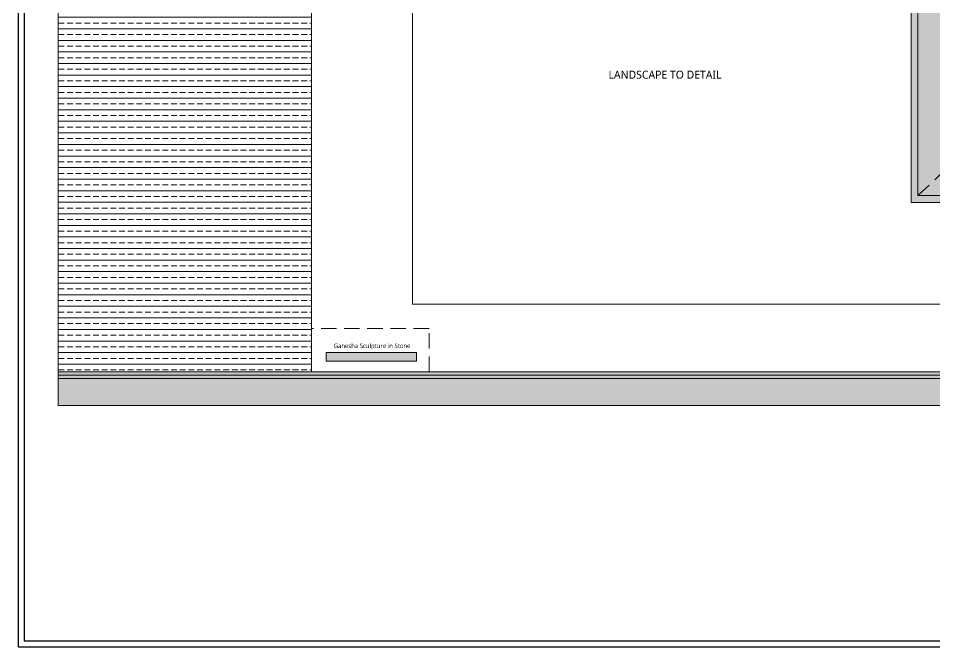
# Model space of a CAD drawing. Header units: millimetres. Extents: x 922141 to 965068, y 34629 to 256118.
# Drawn here: x 924375 to 937958, y 156745 to 166062 of the extents above; entities that cross this region are included whole.
import ezdxf

# ---------------------------------------------------------------- set-up
doc = ezdxf.new("R2010")
doc.units = ezdxf.units.MM
doc.linetypes.add('DASHED', pattern=[19.05, 12.7, -6.35])
doc.layers.get('Defpoints').update_dxf_attribs({"color": 6})
for name, color, linetype, lineweight in [('A-HATCH', 251, 'Continuous', 9), ('HATCH', 8, 'Continuous', 5), ('MCA__ ARREDO', 133, 'Continuous', 5), ('MCA__ FINESTRE', 111, 'Continuous', 5), ('MCA__ LANDSCAPE', 136, 'Continuous', 5), ('MCA__ LAYOUT TESTO', 6, 'Continuous', 5), ('MCA__ SCALE', 154, 'Continuous', 18)]:
    doc.layers.add(name, color=color, linetype=linetype, lineweight=lineweight)
doc.layers.add('TEXT200', color=7, linetype='Continuous')
doc.styles.get("Standard").update_dxf_attribs({"font": 'arial.ttf'})

msp = doc.modelspace()

# ---------------------------------------------------------------- hatches: boundary and pattern name
at = {"layer": 'A-HATCH', "ltscale": 600, "true_color": 0xc7c8ca}
h = msp.add_hatch(dxfattribs=at)
h.set_pattern_fill('AR-SAND', color=9, scale=2)
h.set_pattern_definition([(37.5, (249533.1, -37610.32), (-3.200063, 97.8826475), [0, -77.216, 0, -86.36, 0, -82.55]), (7.5, (249533.1, -37610.32), (89.904657, 143.36502), [0, -41.656, 0, -69.596, 0, -26.67]), (327.5, (249470.614, -37610.32), (158.198474, 0.287437), [0, -25.4, 0, -91.44, 0, -119.38]), (317.5, (249470.61, -37610.32), (152.71129, 44.585865), [0, -12.7, 0, -59.944, 0, -68.58])])
h.paths.add_polyline_path([(953138.13, 163432.69), (953138.13, 167671.69), (950431.39, 167671.69), (950431.39, 163432.69)])
h.paths.add_polyline_path([(937610.39, 168593.42), (937610.39, 168921.69), (934860.39, 168921.69), (934860.39, 169671.69), (934019.59, 169671.69), (934019.59, 169421.69), (932919.59, 169421.69), (932919.59, 169671.69), (932118.75, 169671.69), (932118.75, 169188.42), (931968.75, 169188.42), (930367.14, 169188.42), (930367.14, 168593.42)])
h.paths.add_polyline_path([(937710.39, 168593.42), (937710.39, 169021.69), (938260.39, 169671.69), (938260.39, 169422.66), (938055.78, 169422.66), (938055.78, 167800.23), (938260.39, 167800.23), (938260.39, 167636.69), (938260.39, 166971.69), (938260.39, 163982.69), (938288.45, 163982.69), (937710.39, 163432.69)])
h.paths.add_polyline_path([(934860.39, 169021.69), (937710.39, 169021.69), (938260.39, 169671.69), (938110.39, 169671.69), (937710.39, 169671.69), (936420.42, 169671.69), (936420.42, 169421.69), (934510.39, 169421.69), (934510.39, 169671.69), (934860.39, 169671.69)])
h.paths.add_polyline_path([(946655.39, 163432.69), (950331.39, 163432.69), (949753.33, 163982.69), (946655.39, 163982.69)])
h.paths.add_polyline_path([(937710.39, 163432.69), (938288.45, 163982.69), (940657.39, 163982.69), (940657.39, 163432.69)])
h.paths.add_polyline_path([(938055.78, 169422.66), (938055.78, 167800.23), (938260.39, 167800.23), (938260.39, 167970.95), (938260.39, 169316.92), (938260.39, 169422.66)], flags=17)
h.paths.add_polyline_path([(950331.39, 163432.69), (950331.39, 167671.69), (949781.39, 167671.69), (949781.39, 163982.69), (949753.33, 163982.69)])
h = msp.add_hatch(dxfattribs=at)
h.set_pattern_fill('AR-SAND', color=9, scale=2)
h.set_pattern_definition([(37.5, (203389.1, -135196.515), (-3.2000626, 97.8826475), [0, -77.216, 0, -86.36, 0, -82.55]), (7.5, (203389.1, -135196.52), (89.904657, 143.36502), [0, -41.656, 0, -69.596, 0, -26.67]), (327.5, (203326.614, -135196.515), (158.198474, 0.287437), [0, -25.4, 0, -91.44, 0, -119.38]), (317.5, (203326.61, -135196.52), (152.71129, 44.585865), [0, -12.7, 0, -59.944, 0, -68.58])])
h.paths.add_polyline_path([(940861.83, 160321.2), (957833.22, 160321.2), (957833.22, 160721.2), (940861.83, 160721.2)])
h.paths.add_polyline_path([(924965.41, 160321.2), (940861.83, 160321.2), (940861.83, 160721.2), (924965.41, 160721.2)])
at = {"layer": 'HATCH'}
h = msp.add_hatch(dxfattribs=at)
h.set_pattern_fill('ANSI33', color=256, scale=27, angle=135)
h.set_pattern_definition([(180, (294161.16, -214369.82), (-2e-14, -171.45), []), (180, (294075.44, -214284.1), (-2e-14, -171.45), [85.725, -42.8625])])
h.paths.add_polyline_path([(928718.75, 169188.42), (924965.41, 169188.42), (924965.41, 160821.2), (928718.75, 160821.2)])
h.paths.add_polyline_path([(926478.84, 167914.3), (926485.27, 167911.28), (926479.26, 167915.82), (926477.38, 167911.86)], flags=16)
h.paths.add_polyline_path([(926100.84, 166768.15), (926098.46, 166750.46), (925886.29, 166684.52), (925886.74, 166691.08)], flags=16)
h.paths.add_polyline_path([(927349.53, 168555.79), (927307.64, 168363.48)], flags=16)
h.paths.add_polyline_path([(925849.21, 168287.71), (925852.02, 168288.11), (925847.5, 168288.11)], flags=16)
at = {"layer": 'MCA__ LANDSCAPE'}
h = msp.add_hatch(color=256, dxfattribs=at)
h.dxf.hatch_style = 1
h.paths.add_polyline_path([(940657.39, 163332.69), (940657.39, 163432.69), (937710.39, 163432.69), (937710.39, 168593.42), (937610.39, 168593.42), (937610.39, 163332.69)])
h = msp.add_hatch(color=256, dxfattribs=at)
h.dxf.hatch_style = 1
h.paths.add_polyline_path([(928939.95, 161107.85), (928939.95, 160979.49), (930277.56, 160979.49), (930277.56, 161107.85)])
h = msp.add_hatch(color=256, dxfattribs=at)
h.dxf.hatch_style = 1
h.paths.add_polyline_path([(940861.83, 160721.2), (957733.22, 160721.2), (957733.22, 160821.2), (940861.83, 160821.2)])
h.paths.add_polyline_path([(924965.41, 160721.2), (940861.83, 160721.2), (940861.83, 160821.2), (924965.41, 160821.2)])

# ---------------------------------------------------------------- linework, layer by layer
at = {"layer": 'MCA__ FINESTRE', "linetype": 'DASHED', "ltscale": 18}
msp.add_line((937710.39, 163432.69), (938431.39, 164118.69), dxfattribs=at)
at = {"layer": 'MCA__ SCALE'}
for p, q in [((924965.41, 169348.42), (924965.41, 160321.2)), ((928718.75, 160821.2), (928718.75, 169363.42)), ((937710.39, 163432.69), (937710.39, 168593.42)), ((937610.39, 163332.69), (937610.39, 168493.42)), ((937710.39, 163432.69), (940657.39, 163432.69)), ((937610.39, 163332.69), (940657.39, 163332.69)), ((957733.22, 160821.2), (924965.41, 160821.2)), ((958727.43, 160771.2), (924965.41, 160771.2)), ((957733.22, 160771.2), (924965.41, 160771.2)), ((957833.22, 160721.2), (924965.41, 160721.2)), ((958727.43, 160321.2), (924965.41, 160321.2))]:
    msp.add_line(p, q, dxfattribs=at)

# ---------------------------------------------------------------- next in the draw order: texts
at = {"layer": 'MCA__ ARREDO', "lineweight": 9, "insert": (928896.65, 161238.8), "char_height": 65.918, "attachment_point": 1, "bg_fill": 2}
msp.add_mtext_dynamic_manual_height_columns('\\pxqc;{\\fSegoe UI Light|b0|i0|c0|p34;Ganesha Sculpture in Stone}', width=1444.2597, gutter_width=1, heights=[0], dxfattribs=at)
at = {"layer": 'MCA__ LAYOUT TESTO', "color": 14, "insert": (932660.55, 165285.83, 0), "char_height": 118.6523, "attachment_point": 1, "bg_fill": 2}
msp.add_mtext_dynamic_manual_height_columns('\\pxqc;{\\fSegoe UI Light|b0|i0|c0|p34;LANDSCAPE TO DETAIL}', width=2599.6675, gutter_width=1, heights=[0], dxfattribs=at)

# ---------------------------------------------------------------- next in the draw order: linework, layer by layer
at = {"layer": 'Defpoints'}
msp.add_lwpolyline([(963261.96, 156744.75), (963261.96, 183512.84), (924374.68, 183512.84), (924374.68, 156744.75)], close=True, dxfattribs=at)
at = {"layer": 'MCA__ FINESTRE', "linetype": 'DASHED', "ltscale": 18}
msp.add_lwpolyline([(928718.75, 160821.2), (930462.48, 160821.2), (930462.48, 161462.1), (928718.75, 161462.1)], close=True, dxfattribs=at)
at = {"layer": 'MCA__ SCALE'}
for points in [[(928718.75, 168853.42), (930217.14, 168853.42), (930217.14, 161823.2), (946655.26, 161823.2), (946655.39, 160821.2), (930462.48, 160821.2), (930462.48, 160821.2), (928718.75, 160821.2), (928718.75, 168853.42)], [(928939.95, 161107.85), (930277.56, 161107.85), (930277.56, 160979.49), (928939.95, 160979.49)]]:
    msp.add_lwpolyline(points, close=True, dxfattribs=at)
at = {"layer": 'TEXT200'}
msp.add_lwpolyline([(963173.09, 156833.63), (963173.09, 183423.96), (924463.56, 183423.96), (924463.56, 156833.63)], close=True, dxfattribs=at)

doc.saveas('drawing.dxf')
